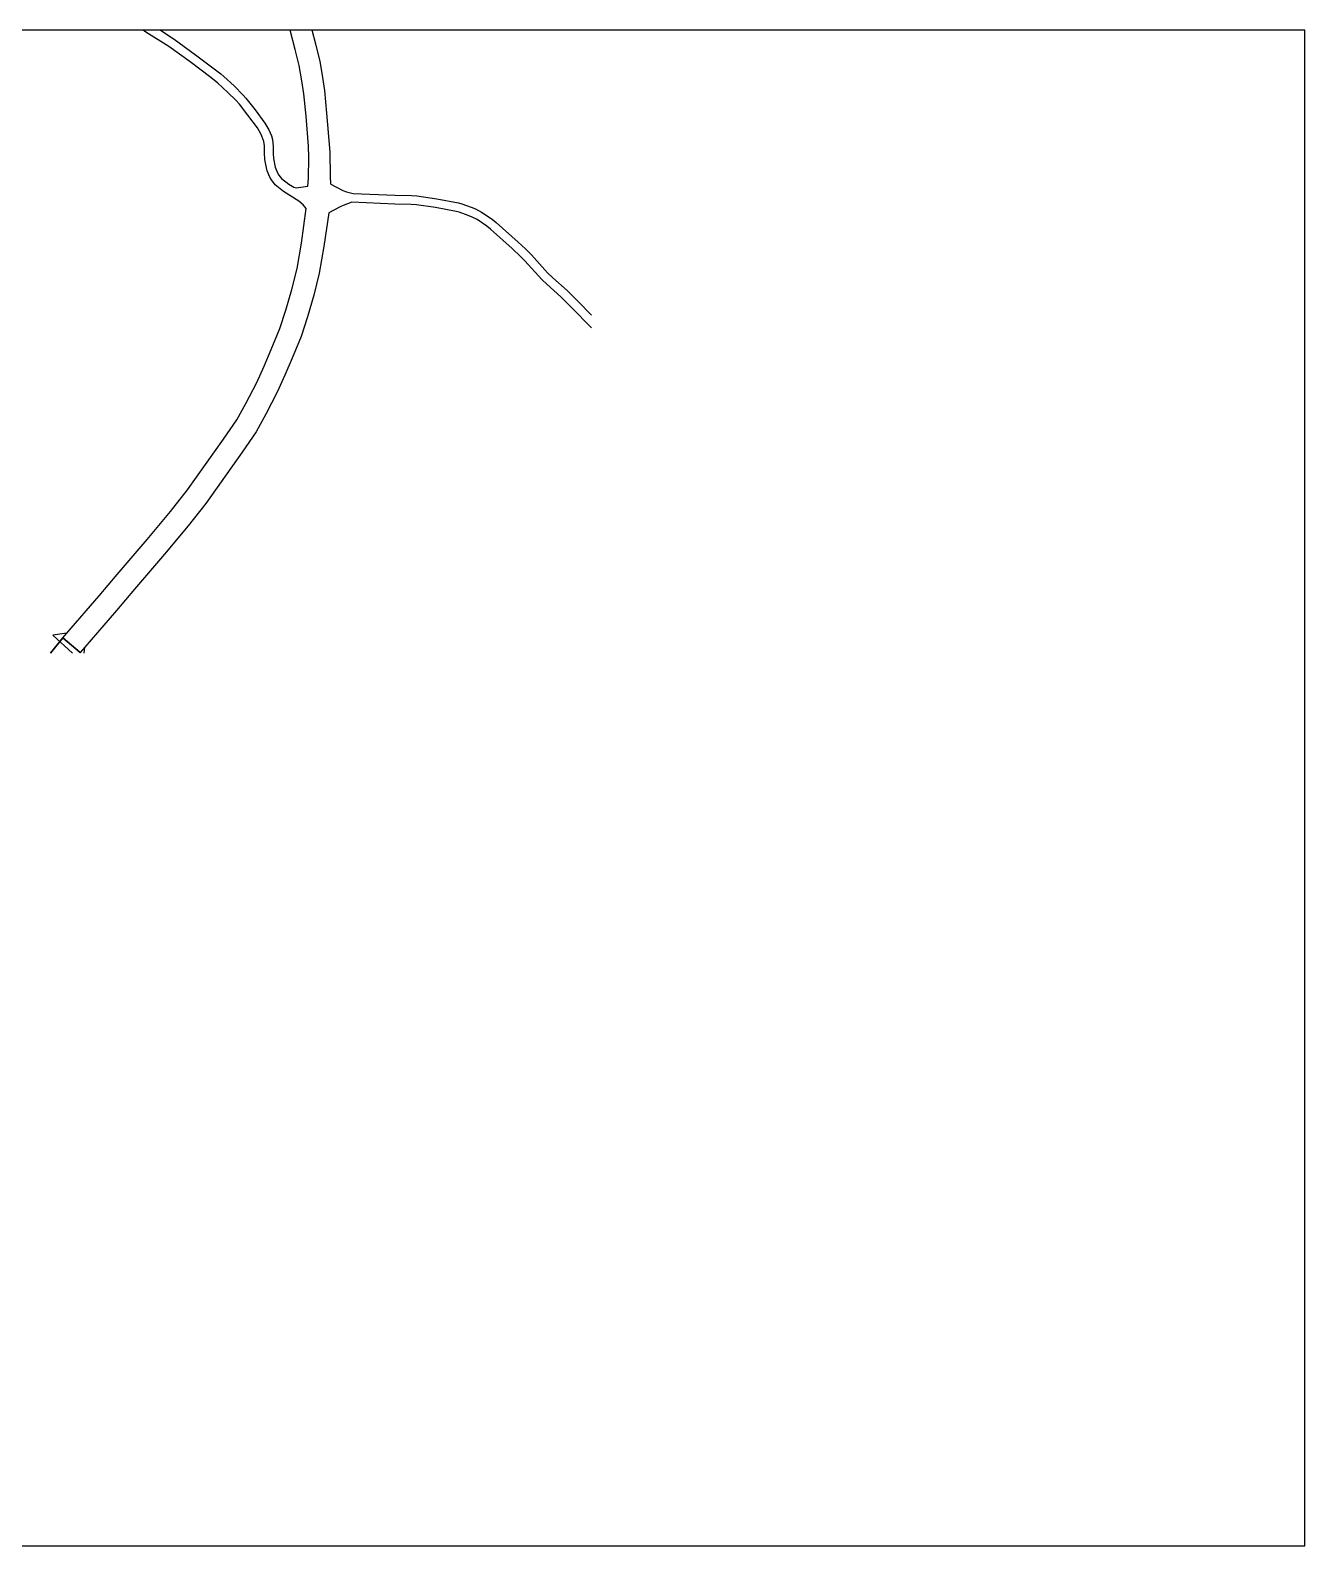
# Model space of a CAD drawing. Header units: metres. Extents: x -28000 to -27200, y -90600 to -89999.
# Drawn here: x -27705 to -27200, y -90600 to -90000 of the extents above; entities that cross this region are included whole.
import ezdxf

# ---------------------------------------------------------------- set-up
doc = ezdxf.new("R2010")
doc.units = ezdxf.units.M
doc.header["$LTSCALE"] = 2.5
doc.layers.add('図郭', color=7, linetype='Continuous')
doc.layers.add('道路', color=7, linetype='Continuous')

msp = doc.modelspace()

# ---------------------------------------------------------------- linework, layer by layer
at = {"layer": '図郭'}
msp.add_lwpolyline([(-28000, -90600), (-27200, -90600), (-27200, -90000), (-28000, -90000)], close=True, dxfattribs=at)
at = {"layer": '道路', "flags": 128}
for points in [[(-27691.63, -90240.54), (-27690.06, -90238.71), (-27677.33, -90223.88), (-27670.14, -90215.44), (-27658.22, -90201.66), (-27649.01, -90190.51), (-27642.27, -90181.99), (-27627.99, -90161.9), (-27622.76, -90154.2), (-27619.15, -90147.72), (-27614.85, -90139.39), (-27611.96, -90132.97), (-27609.19, -90126.34), (-27605.76, -90118.07), (-27603.38, -90110.78), (-27600.97, -90102.59), (-27598.92, -90094.25), (-27597.15, -90084.26), (-27595.3, -90070.53), (-27595.82, -90069.86), (-27596.53, -90069.09), (-27598.25, -90067.71), (-27604.3, -90063.8), (-27607.55, -90061.12), (-27609.09, -90059.21), (-27609.69, -90058.19), (-27610.75, -90055.6), (-27611.05, -90054.48), (-27611.7, -90051.15), (-27611.81, -90048.45), (-27611.85, -90045.74), (-27612.07, -90044.03), (-27612.85, -90041.88), (-27613.28, -90040.96), (-27614.58, -90038.66), (-27618.35, -90033.55), (-27621.73, -90029.25), (-27623.11, -90027.72), (-27626.29, -90024.56), (-27630.28, -90020.89), (-27633.06, -90018.62), (-27641.26, -90012.44), (-27649.62, -90006.41), (-27658.74, -90000.73), (-27659.9, -90000)], [(-27652.95, -90000), (-27647.61, -90003.56), (-27639.1, -90009.68), (-27629.07, -90017.25), (-27627.95, -90018.28), (-27623.87, -90022.04), (-27620.22, -90025.66), (-27619.19, -90026.81), (-27615.56, -90031.43), (-27611.63, -90036.76), (-27610.11, -90039.45), (-27609.06, -90041.79), (-27608.61, -90043.28), (-27608.33, -90046.02), (-27608.34, -90048.78), (-27608.22, -90050.72), (-27607.54, -90054.22), (-27606.6, -90056.49), (-27606.14, -90057.3), (-27605.05, -90058.65), (-27602.23, -90060.97), (-27600.18, -90062.08), (-27599.27, -90062.31), (-27598.33, -90062.3), (-27594.71, -90061.67), (-27594.37, -90058.65), (-27594.28, -90050.23), (-27594.45, -90045.85), (-27595.3, -90034.05), (-27596.26, -90025.09), (-27597.06, -90020.05), (-27598.11, -90013.9), (-27599.68, -90007.54), (-27601.69, -90000)], [(-27585.59, -90060.87), (-27585.64, -90057.86), (-27585.75, -90048.22), (-27587.08, -90032.8), (-27587.86, -90023.79), (-27588.68, -90018.67), (-27589.78, -90012.16), (-27591.44, -90005.43), (-27592.9, -90000)], [(-27585.59, -90060.87), (-27580.76, -90063.4), (-27579.33, -90063.96), (-27576.72, -90064.63), (-27560.06, -90065.3), (-27553.59, -90065.44), (-27551.56, -90065.6), (-27543.58, -90066.73), (-27535.02, -90068.34), (-27533.71, -90068.7), (-27529.95, -90069.98), (-27528.33, -90070.68), (-27525.87, -90071.95), (-27521.66, -90074.79), (-27520.05, -90076.05), (-27511.38, -90083.85), (-27508.5, -90086.57), (-27506.16, -90088.91), (-27499.71, -90095.96), (-27497.7, -90097.97), (-27492.02, -90102.99), (-27487.78, -90107.29), (-27482.31, -90112.8)], [(-27482.31, -90117.76), (-27490.27, -90109.75), (-27494.44, -90105.52), (-27500.08, -90100.53), (-27502, -90098.65), (-27508.76, -90091.26), (-27510.46, -90089.53), (-27513.76, -90086.41), (-27522.31, -90078.73), (-27523.85, -90077.53), (-27527.65, -90074.97), (-27529.66, -90073.93), (-27531.18, -90073.26), (-27534.8, -90072.02), (-27535.88, -90071.74), (-27544.14, -90070.19), (-27551.61, -90069.13), (-27553.75, -90068.94), (-27560.16, -90068.79), (-27577.24, -90068.11), (-27580.66, -90069.34), (-27581.81, -90069.86), (-27586.31, -90072.26), (-27588.26, -90085.65), (-27590.12, -90096.11), (-27592.28, -90104.93), (-27594.78, -90113.44), (-27597.32, -90121.2), (-27600.88, -90129.79), (-27603.71, -90136.56), (-27606.74, -90143.31), (-27611.22, -90151.98), (-27615.1, -90158.93), (-27620.6, -90167.03), (-27635.07, -90187.39), (-27642.02, -90196.18), (-27651.34, -90207.46), (-27663.32, -90221.31), (-27670.47, -90229.71), (-27682.96, -90244.26), (-27684.8, -90246.4)], [(-27683.27, -90246.56), (-27682.96, -90244.26), (-27684.8, -90246.4), (-27691.63, -90240.54), (-27690.06, -90238.71), (-27695.57, -90239.46), (-27687.88, -90246.56)], [(-27691.63, -90240.54), (-27696.53, -90246.56)], [(-27696.53, -90246.56), (-27691.63, -90240.54), (-27684.8, -90246.4), (-27684.93, -90246.56)], [(-27684.8, -90246.4), (-27684.93, -90246.56)]]:
    msp.add_lwpolyline(points, dxfattribs=at)

doc.saveas('drawing.dxf')
